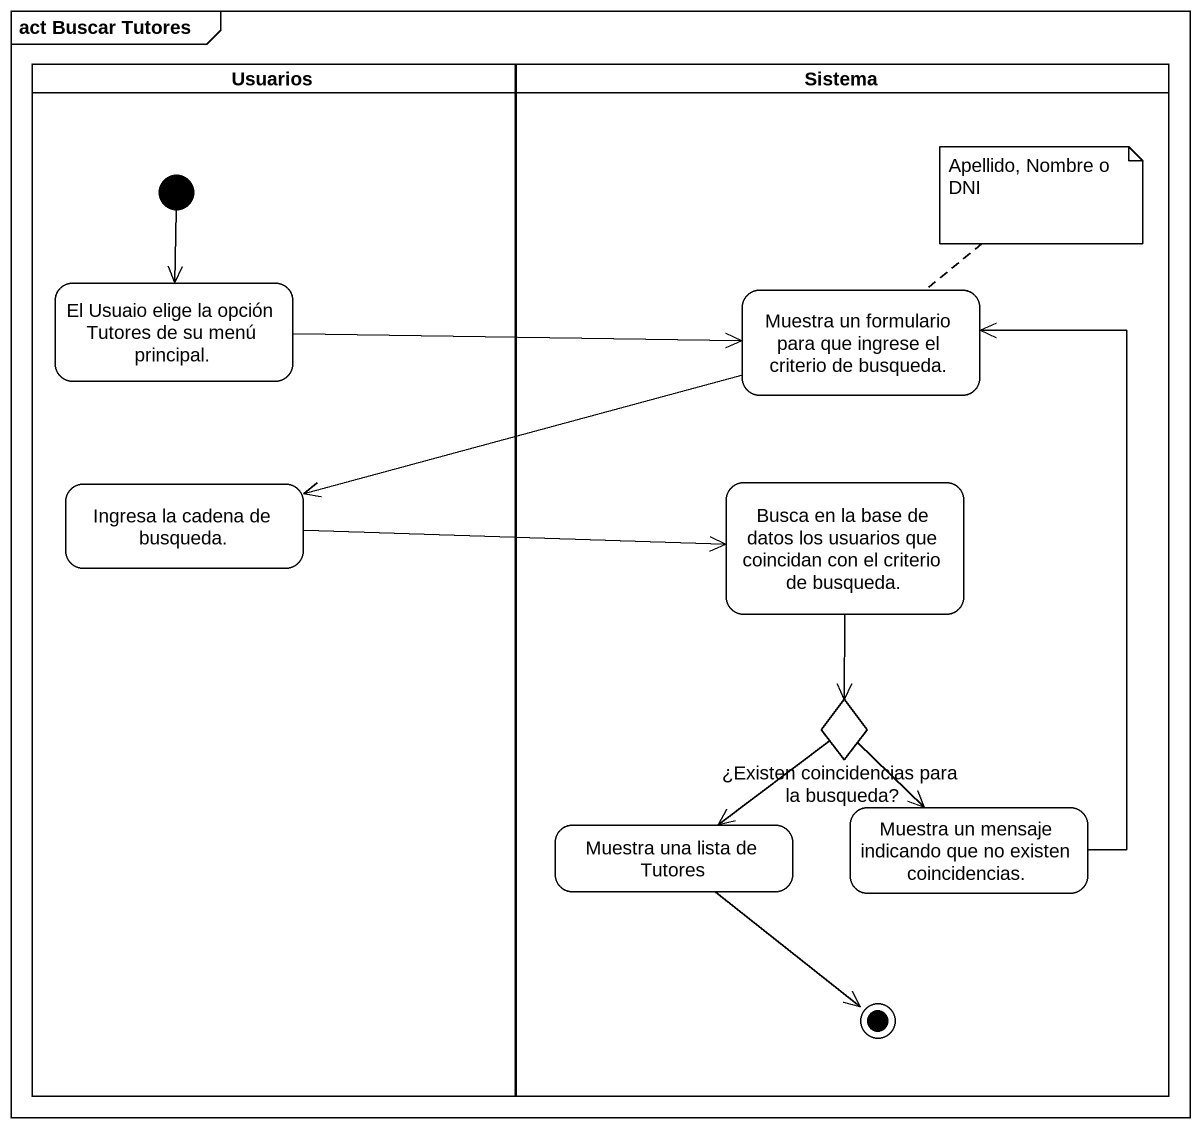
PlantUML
@startuml
mainframe act Buscar Tutores
hide empty description
state Usuarios <<partition>> {
  state "El Usuaio elige la opción Tutores de su menú principal." as El_Usuaio_elige_la_opción
  state "Ingresa la cadena de busqueda." as Ingresa_la_cadena_de
  [*] --> El_Usuaio_elige_la_opción
}
state Sistema <<partition>> {
  state "Muestra un formulario para que ingrese el criterio de busqueda." as Muestra_un_formulario_para
  state "Busca en la base de datos los usuarios que coincidan con el criterio de busqueda." as Busca_en_la_base_de_datos
  state "¿Existen coincidencias para la busqueda?" as Existen_coincidencias_para <<choice>>
  state "Muestra una lista de Tutores" as Muestra_una_lista_de_Tutores
  state "Muestra un mensaje indicando que no existen coincidencias." as Muestra_un_mensaje
  Muestra_una_lista_de_Tutores --> [*]
}
El_Usuaio_elige_la_opción -right-> Muestra_un_formulario_para
Muestra_un_formulario_para -left-> Ingresa_la_cadena_de
Ingresa_la_cadena_de -right-> Busca_en_la_base_de_datos
Busca_en_la_base_de_datos --> Existen_coincidencias_para
Existen_coincidencias_para --> Muestra_una_lista_de_Tutores
Existen_coincidencias_para --> Muestra_un_mensaje
Muestra_un_mensaje -up-> Muestra_un_formulario_para
note top of Muestra_un_formulario_para : Apellido, Nombre o DNI
@enduml
